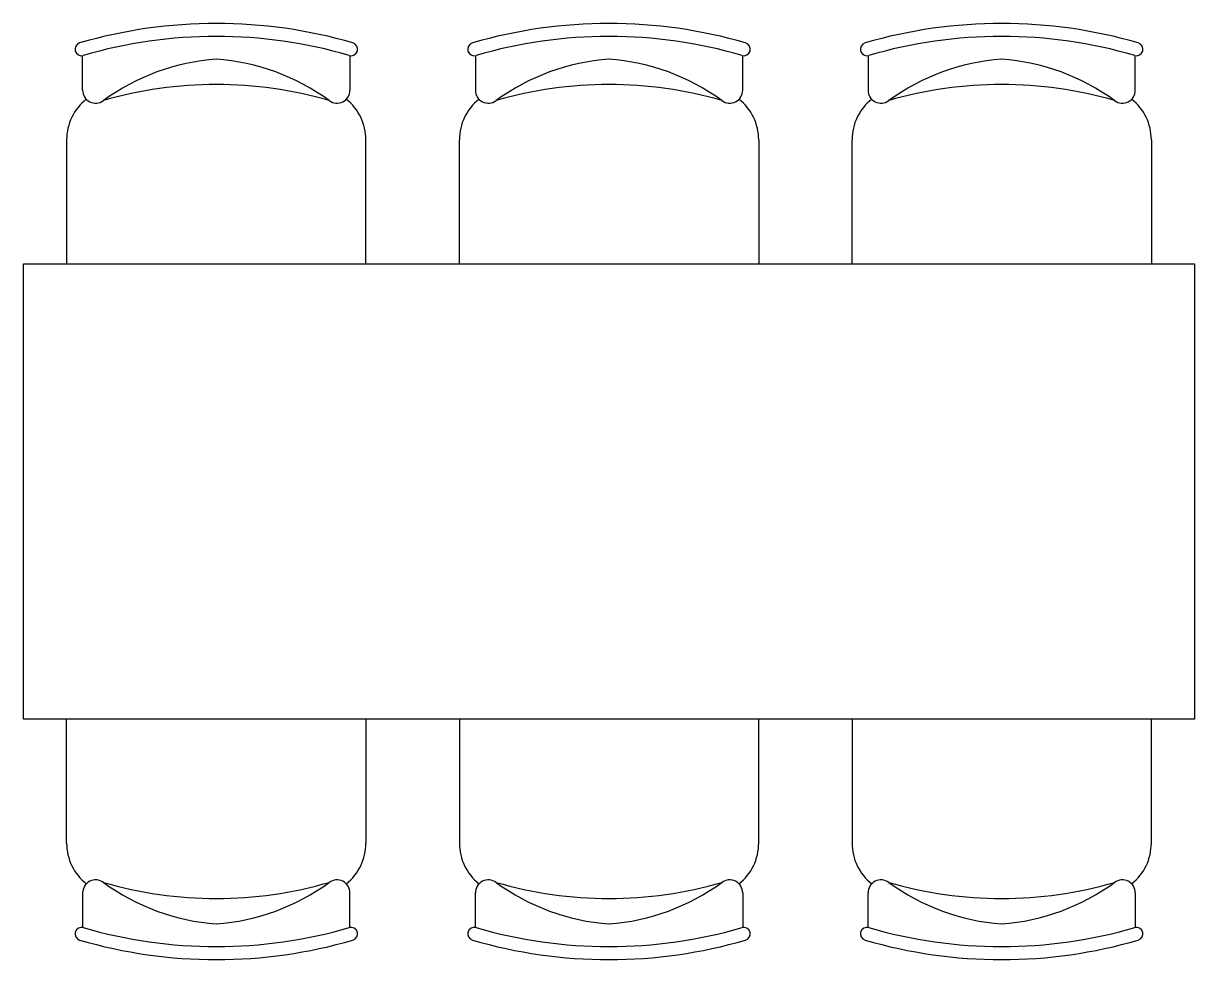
# Model space of a CAD drawing. Extents: x 161.17 to 162.97, y 39.7 to 41.14.
import ezdxf

# ---------------------------------------------------------------- set-up
doc = ezdxf.new("R2010")
doc.units = 0
doc.layers.get('0').update_dxf_attribs({"linetype": 'CONTINUOUS'})

msp = doc.modelspace()

# ---------------------------------------------------------------- linework, layer by layer
at = {"color": 0}
for p, q in [((161.2577, 41.0402), (161.2577, 41.0933)), ((161.6685, 41.0933), (161.6685, 41.0402)), ((161.8613, 41.0933), (161.8613, 41.0402)), ((162.2721, 41.0402), (162.2721, 41.0933)), ((162.4648, 41.0933), (162.4648, 41.0402)), ((162.8756, 41.0402), (162.8756, 41.0933)), ((161.2331, 40.9637), (161.2331, 40.7732)), ((161.6931, 40.7732), (161.6931, 40.9637)), ((161.8367, 40.7732), (161.8367, 40.9637)), ((162.2967, 40.9637), (162.2967, 40.7732)), ((162.4402, 40.7732), (162.4402, 40.9637)), ((162.9002, 40.9637), (162.9002, 40.7732)), ((161.2331, 39.8828), (161.2331, 40.0732)), ((161.6931, 40.0732), (161.6931, 39.8828)), ((161.8367, 40.0732), (161.8367, 39.8828)), ((162.2967, 39.8828), (162.2967, 40.0732)), ((162.4402, 40.0732), (162.4402, 39.8828)), ((162.9002, 39.8828), (162.9002, 40.0732)), ((161.2577, 39.8062), (161.2577, 39.7532)), ((161.6685, 39.7532), (161.6685, 39.8062)), ((161.8613, 39.7532), (161.8613, 39.8062)), ((162.2721, 39.8062), (162.2721, 39.7532)), ((162.4648, 39.7532), (162.4648, 39.8062)), ((162.8756, 39.8062), (162.8756, 39.7532))]:
    msp.add_line(p, q, dxfattribs=at)
msp.add_lwpolyline([(161.1667, 40.7732), (162.9667, 40.7732), (162.9667, 40.0732), (161.1667, 40.0732)], close=True, dxfattribs=at)
for centre, radius, start, end in [((161.4631, 40.3927), 0.75, 73.7398, 106.2602), ((162.0667, 40.3927), 0.75, 73.7398, 106.2602), ((162.6702, 40.3927), 0.75, 73.7398, 106.2602), ((161.2559, 41.1031), 0.01, 106.2602, 286.2602), ((161.4631, 40.3927), 0.73, 73.7398, 106.2602), ((161.6703, 41.1031), 0.01, 253.7398, 73.7398), ((161.8595, 41.1031), 0.01, 106.2602, 286.2602), ((162.0667, 40.3927), 0.73, 73.7398, 106.2602), ((162.2739, 41.1031), 0.01, 253.7398, 73.7398), ((162.463, 41.1031), 0.01, 106.2602, 286.2602), ((162.6702, 40.3927), 0.73, 73.7398, 106.2602), ((162.8774, 41.1031), 0.01, 253.7398, 73.7398), ((161.4882, 40.7519), 0.3369, 94.2662, 126.1292), ((161.4381, 40.7519), 0.3369, 53.8708, 85.7338), ((162.0917, 40.7519), 0.3369, 94.2662, 126.1292), ((162.0416, 40.7519), 0.3369, 53.8708, 85.7338), ((162.6953, 40.7519), 0.3369, 94.2662, 126.1292), ((162.6451, 40.7519), 0.3369, 53.8708, 85.7338), ((161.2777, 41.0402), 0.02, 180, 306.1292), ((161.4631, 40.4289), 0.62, 73.7398, 106.2602), ((161.6485, 41.0402), 0.02, 233.8708, 0), ((161.8813, 41.0402), 0.02, 180, 306.1292), ((162.0667, 40.4289), 0.62, 73.7398, 106.2602), ((162.2521, 41.0402), 0.02, 233.8708, 0), ((162.4848, 41.0402), 0.02, 180, 306.1292), ((162.6702, 40.4289), 0.62, 73.7398, 106.2602), ((162.8556, 41.0402), 0.02, 233.8708, 0), ((161.3131, 40.9637), 0.08, 128.4555, 180), ((161.6131, 40.9637), 0.08, 360, 51.5445), ((161.9167, 40.9637), 0.08, 128.4555, 180), ((162.2167, 40.9637), 0.08, 360, 51.5445), ((162.5202, 40.9637), 0.08, 128.4555, 180), ((162.8202, 40.9637), 0.08, 360, 51.5445), ((161.3131, 39.8828), 0.08, 180, 231.5445), ((161.6131, 39.8828), 0.08, 308.4555, 0), ((161.9167, 39.8828), 0.08, 180, 231.5445), ((162.2167, 39.8828), 0.08, 308.4555, 0), ((162.5202, 39.8828), 0.08, 180, 231.5445), ((162.8202, 39.8828), 0.08, 308.4555, 0), ((161.2777, 39.8062), 0.02, 53.8708, 180), ((161.4631, 40.4176), 0.62, 253.7398, 286.2602), ((161.4882, 40.0945), 0.3369, 233.8708, 265.7338), ((161.4381, 40.0945), 0.3369, 274.2662, 306.1292), ((161.6485, 39.8062), 0.02, 360, 126.1292), ((161.8813, 39.8062), 0.02, 53.8708, 180), ((162.0667, 40.4176), 0.62, 253.7398, 286.2602), ((162.0917, 40.0945), 0.3369, 233.8708, 265.7338), ((162.0416, 40.0945), 0.3369, 274.2662, 306.1292), ((162.2521, 39.8062), 0.02, 0, 126.1292), ((162.4848, 39.8062), 0.02, 53.8708, 180), ((162.6702, 40.4176), 0.62, 253.7398, 286.2602), ((162.6953, 40.0945), 0.3369, 233.8708, 265.7338), ((162.6451, 40.0945), 0.3369, 274.2662, 306.1292), ((162.8556, 39.8062), 0.02, 0, 126.1292), ((161.2559, 39.7433), 0.01, 73.7398, 253.7398), ((161.4631, 40.4537), 0.73, 253.7398, 286.2602), ((161.6703, 39.7433), 0.01, 286.2602, 106.2602), ((161.8595, 39.7433), 0.01, 73.7398, 253.7398), ((162.0667, 40.4537), 0.73, 253.7398, 286.2602), ((162.2739, 39.7433), 0.01, 286.2602, 106.2602), ((162.463, 39.7433), 0.01, 73.7398, 253.7398), ((162.6702, 40.4537), 0.73, 253.7398, 286.2602), ((162.8774, 39.7433), 0.01, 286.2602, 106.2602), ((161.4631, 40.4537), 0.75, 253.7398, 286.2602), ((162.0667, 40.4537), 0.75, 253.7398, 286.2602), ((162.6702, 40.4537), 0.75, 253.7398, 286.2602)]:
    msp.add_arc(centre, radius, start, end, dxfattribs=at)

doc.saveas('drawing.dxf')
